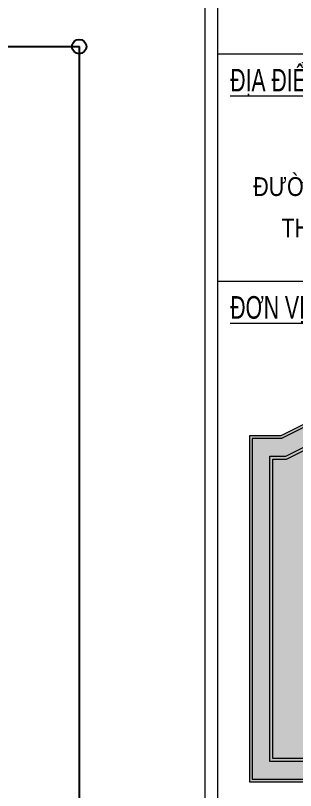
# Model space of a CAD drawing. Header units: millimetres. Extents: x 1832547 to 2001569, y -558009 to -417808.
# Drawn here: x 1922883 to 1925794, y -436731 to -428656 of the extents above; entities that cross this region are included whole.
import ezdxf
from ezdxf.enums import TextEntityAlignment as Align

# ---------------------------------------------------------------- set-up
doc = ezdxf.new("R2010")
doc.units = ezdxf.units.MM
doc.header["$MEASUREMENT"] = 0
doc.layers.get('0').update_dxf_attribs({"linetype": 'CONTINUOUS'})
doc.layers.get('DEFPOINTS').update_dxf_attribs({"linetype": 'CONTINUOUS'})
for name, color, linetype, lineweight in [('CA.dim 08', 8, 'CONTINUOUS', 13), ('CA.thay 145', 145, 'CONTINUOUS', 18), ('NP-HATCH', 251, 'CONTINUOUS', 15)]:
    doc.layers.add(name, color=color, linetype=linetype, lineweight=lineweight)
doc.styles.add('VH01-VNAVANTH', font='Vhavan.ttf', dxfattribs={"width": 0.8})
doc.styles.add('vietphuong-remark', font='romans.shx', dxfattribs={"width": 0.65})
doc.dimstyles.new('AD-200', dxfattribs={"dimscale": 200, "dimtxt": 1.7, "dimasz": 1.5, "dimexe": 0.01, "dimexo": 0, "dimgap": 0.5, "dimtad": 1, "dimdec": 0, "dimdsep": 46, "dimtxsty": 'vietphuong-remark', "dimblk": 'SMALL', "dimcen": 0, "dimdle": 0.01, "dimclrd": 88, "dimclre": 88, "dimclrt": 2, "dimadec": 0, "dimazin": 0, "dimtfac": 1, "dimtdec": 0, "dimtix": 1, "dimtmove": 2, "dimatfit": 3, "dimldrblk": 'DOTBLANK', "dimfxl": 0.01, "dimtolj": 1, "dimtzin": 0, "dimarcsym": 0})

# ---------------------------------------------------------------- blocks, each defined once
blk = doc.blocks.new('A$C2d76a15f')
at = {"true_color": 0xf67c37}
h = blk.add_hatch(color=30, dxfattribs=at)
h.dxf.hatch_style = 1
h.paths.add_polyline_path([(26594.47951325135, 11499.10161519989, 0.3930660674406394), (26118.45207761937, 12011.07757274849), (26118.45207761937, 10987.12565765128, 0.05605035453505971), (26231.22985539715, 11008.19836458345), (26231.22985539715, 11499.10161519988)], flags=0)
h.paths.add_polyline_path([(26221.22985539715, 11601.87939297766), (26221.22985539715, 11885.01925934406, -0.2472534304731358), (26478.62900041797, 11601.87939297766)], flags=0)
h.paths.add_polyline_path([(26231.22985539715, 11611.87939297766), (26231.22985539715, 11870.47695557818, -0.229223374032432), (26465.4974852702, 11611.87939297766)], flags=0)
h.paths.add_polyline_path([(26043.84028221668, 12011.07757274849, 0.05605035453506133), (25931.0625044389, 11990.00486581633), (25931.06250443881, 11701.3096375427), (25755.5987711003, 11896.00210111944, 0.6775154528713132), (26043.84028221668, 10987.12565765128), (26043.84028221668, 11100.28709304314, -0.5762315156543153), (25753.63939159336, 11729.71830299087), (25961.47930622888, 11499.10161519989), (26043.84028221653, 11499.10161519988)], flags=0)
h.paths.add_polyline_path([(26081.14617991803, 12502.32965086752), (25081.64718966879, 11998.03045040606), (24926.09163411323, 11998.03045040606), (24926.09163411323, 10192.20930646578), (27236.20072572282, 10192.20930646578), (27236.20072572282, 11998.03045040606), (27080.64517016726, 11998.03045040606)])
h.paths.add_polyline_path([(27058.43299744929, 11904.69711707272), (27142.86739238948, 11904.69711707272), (27142.86739238948, 10285.54263979911), (25019.42496744656, 10285.54263979911), (25019.42496744656, 11904.69711707272), (25103.85936238675, 11904.69711707272), (26081.14617991803, 12397.78912167761)], flags=16)
h.paths.add_polyline_path([(27054.86318397676, 11889.69711707272), (27127.86739238948, 11889.69711707272), (27127.86739238948, 10300.54263979911), (25034.42496744656, 10300.54263979911), (25034.42496744656, 11889.69711707272), (25107.42917585927, 11889.69711707272), (26081.14617991803, 12380.98796520066)], flags=0)
h.paths.add_polyline_path([(26609.26653657085, 11484.10161519989), (26246.22985539715, 11484.10161519988), (26246.22985539715, 10997.22165823666, -0.06899691601444842), (26103.45207761937, 10971.23936229782), (26103.45207761937, 12026.96386810196, -0.4101666006631289)], flags=0)
h.paths.add_polyline_path([(26594.47951325135, 11499.10161519989), (26231.22985539715, 11499.10161519988), (26231.22985539715, 11008.19836458345, -0.05605035453505969), (26118.45207761937, 10987.12565765128), (26118.45207761937, 12011.07757274849, -0.3930660674406394)], flags=0)
h.paths.add_polyline_path([(26058.84028221668, 12026.96386810196), (26058.84028221652, 11484.10161519988), (25954.80499969807, 11484.10161519989), (25755.39964407801, 11705.35941701108, 0.5716902962070296), (26058.84028221668, 11114.19184220433), (26058.84028221668, 10971.23936229782, -0.6987435964651451), (25757.28633201178, 11916.53533451979), (25916.06250443882, 11740.35918929057), (25916.0625044389, 12000.98157216312, -0.0689969160144503)], flags=0)
h.paths.add_polyline_path([(26043.84028221668, 12011.07757274849), (26043.84028221653, 11499.10161519988), (25961.47930622888, 11499.10161519989), (25753.63939159336, 11729.71830299087, 0.5762315156543153), (26043.84028221668, 11100.28709304314), (26043.84028221668, 10987.12565765128, -0.6775154528713121), (25755.5987711003, 11896.00210111944), (25931.06250443881, 11701.3096375427), (25931.0625044389, 11990.00486581633, -0.05605035453506133)], flags=0)
at = {"true_color": 0xfffc00}
h = blk.add_hatch(color=2, dxfattribs=at)
h.dxf.hatch_style = 1
h.paths.add_polyline_path([(26465.4974852702, 11611.87939297766, 0.229223374032432), (26231.22985539715, 11870.47695557818), (26231.22985539715, 11611.87939297766)], flags=0)
h.paths.add_polyline_path([(27127.86739238948, 11889.69711707272), (27054.86318397676, 11889.69711707272), (26081.14617991803, 12380.98796520066), (25107.42917585927, 11889.69711707272), (25034.42496744656, 11889.69711707272), (25034.42496744656, 10300.54263979911), (27127.86739238948, 10300.54263979911)])
h.paths.add_polyline_path([(26246.22985539715, 10997.22165823666, -0.06899691601444842), (26103.45207761937, 10971.23936229782), (26103.45207761937, 12026.96386810196, -0.4101666006631288), (26609.26653657085, 11484.10161519989), (26246.22985539715, 11484.10161519988)], flags=16)
h.paths.add_polyline_path([(26231.22985539715, 11008.19836458345, -0.05605035453505969), (26118.45207761937, 10987.12565765128), (26118.45207761937, 12011.07757274849, -0.3930660674406394), (26594.47951325135, 11499.10161519989), (26231.22985539715, 11499.10161519988)], flags=0)
h.paths.add_polyline_path([(26058.84028221668, 11114.19184220433), (26058.84028221668, 10971.23936229782, -0.6987435964651451), (25757.28633201178, 11916.53533451979), (25916.06250443882, 11740.35918929057), (25916.0625044389, 12000.98157216312, -0.06899691601445028), (26058.84028221668, 12026.96386810196), (26058.84028221652, 11484.10161519988), (25954.80499969807, 11484.10161519989), (25755.39964407801, 11705.35941701108, 0.5716902962070296)], flags=16)
h.paths.add_polyline_path([(26478.62900041797, 11601.87939297766), (26221.22985539715, 11601.87939297766), (26221.22985539715, 11885.01925934406, -0.2472534304731359)], flags=0)
h.paths.add_polyline_path([(26465.4974852702, 11611.87939297766), (26231.22985539715, 11611.87939297766), (26231.22985539715, 11870.47695557818, -0.229223374032432)], flags=0)
h.paths.add_polyline_path([(26043.84028221668, 11100.28709304314), (26043.84028221668, 10987.12565765128, -0.6775154528713122), (25755.5987711003, 11896.00210111944), (25931.06250443881, 11701.3096375427), (25931.0625044389, 11990.00486581633, -0.05605035453506133), (26043.84028221668, 12011.07757274849), (26043.84028221653, 11499.10161519988), (25961.47930622888, 11499.10161519989), (25753.63939159336, 11729.71830299087, 0.5762315156543153)], flags=0)
at = {"layer": 'NP-HATCH'}
h = blk.add_hatch(color=256, dxfattribs=at)
h.dxf.hatch_style = 1
h.paths.add_polyline_path([(27251.20072572282, 12013.03045040606), (27084.21498363979, 12013.03045040606), (26081.14617991803, 12519.13080734447), (25078.07737619626, 12013.03045040606), (24911.09163411323, 12013.03045040606), (24911.09163411323, 10177.20930646578), (27251.20072572282, 10177.20930646578)])
h.paths.add_polyline_path([(27236.20072572282, 10192.20930646578), (24926.09163411323, 10192.20930646578), (24926.09163411323, 11998.03045040606), (25081.64718966879, 11998.03045040606), (26081.14617991803, 12502.32965086752), (27080.64517016726, 11998.03045040606), (27236.20072572282, 11998.03045040606)], flags=16)
h.paths.add_polyline_path([(27142.86739238948, 10285.54263979911), (25019.42496744656, 10285.54263979911), (25019.42496744656, 11904.69711707272), (25103.85936238675, 11904.69711707272), (26081.14617991803, 12397.78912167761), (27058.43299744929, 11904.69711707272), (27142.86739238948, 11904.69711707272)], flags=0)
h.paths.add_polyline_path([(27127.86739238948, 10300.54263979911), (25034.42496744656, 10300.54263979911), (25034.42496744656, 11889.69711707272), (25107.42917585927, 11889.69711707272), (26081.14617991803, 12380.98796520066), (27054.86318397676, 11889.69711707272), (27127.86739238948, 11889.69711707272)], flags=0)
h.paths.add_polyline_path([(26246.22985539715, 10997.22165823666, -0.06899691601444846), (26103.45207761937, 10971.23936229782), (26103.45207761937, 12026.96386810196, -0.4101666006631289), (26609.26653657085, 11484.10161519989), (26246.22985539715, 11484.10161519988)], flags=0)
h.paths.add_polyline_path([(26231.22985539715, 11008.19836458345, -0.05605035453505969), (26118.45207761937, 10987.12565765128), (26118.45207761937, 12011.07757274849, -0.3930660674406394), (26594.47951325135, 11499.10161519989), (26231.22985539715, 11499.10161519988)], flags=0)
h.paths.add_polyline_path([(26058.84028221668, 10971.23936229782, -0.6987435964651448), (25757.28633201178, 11916.53533451979), (25916.06250443882, 11740.35918929057), (25916.0625044389, 12000.98157216312, -0.06899691601445034), (26058.84028221668, 12026.96386810196), (26058.84028221652, 11484.10161519988), (25954.80499969807, 11484.10161519989), (25755.39964407801, 11705.35941701108, 0.5716902962070296), (26058.84028221668, 11114.19184220433)], flags=0)
h.paths.add_polyline_path([(26043.84028221668, 10987.12565765128, -0.6775154528713118), (25755.5987711003, 11896.00210111944), (25931.06250443881, 11701.3096375427), (25931.0625044389, 11990.00486581633, -0.05605035453506133), (26043.84028221668, 12011.07757274849), (26043.84028221653, 11499.10161519988), (25961.47930622888, 11499.10161519989), (25753.63939159336, 11729.71830299087, 0.5762315156543151), (26043.84028221668, 11100.28709304314)], flags=0)
h.paths.add_polyline_path([(26478.62900041797, 11601.87939297766), (26221.22985539715, 11601.87939297766), (26221.22985539715, 11885.01925934406, -0.2472534304731359)], flags=0)
h.paths.add_polyline_path([(26465.4974852702, 11611.87939297766), (26231.22985539715, 11611.87939297766), (26231.22985539715, 11870.47695557818, -0.229223374032432)], flags=0)
h.paths.add_polyline_path([(26103.45207761937, 12026.96386810196), (26103.45207761937, 10971.23936229782, 0.06899691601444842), (26246.22985539715, 10997.22165823666), (26246.22985539715, 11484.10161519988), (26609.26653657085, 11484.10161519989, 0.4101666006631289)], flags=0)
h.paths.add_polyline_path([(26058.84028221668, 12026.96386810196, 0.06899691601445025), (25916.0625044389, 12000.98157216312), (25916.06250443882, 11740.35918929057), (25757.28633201178, 11916.53533451979, 0.6987435964651468), (26058.84028221668, 10971.23936229782), (26058.84028221668, 11114.19184220433, -0.5716902962070273), (25755.39964407801, 11705.35941701108), (25954.80499969807, 11484.10161519989), (26058.84028221652, 11484.10161519988)], flags=0)
h = blk.add_hatch(color=256, dxfattribs=at)
h.dxf.hatch_style = 1
h.paths.add_polyline_path([(25103.85936238675, 11904.69711707272), (25019.42496744656, 11904.69711707272), (25019.42496744656, 10285.54263979911), (27142.86739238948, 10285.54263979911), (27142.86739238948, 11904.69711707272), (27058.43299744929, 11904.69711707272), (26081.14617991803, 12397.78912167761)])
h.paths.add_polyline_path([(27127.86739238948, 11889.69711707272), (27054.86318397676, 11889.69711707272), (26081.14617991803, 12380.98796520066), (25107.42917585927, 11889.69711707272), (25034.42496744656, 11889.69711707272), (25034.42496744656, 10300.54263979911), (27127.86739238948, 10300.54263979911)], flags=16)
h.paths.add_polyline_path([(26058.84028221668, 12026.96386810196), (26058.84028221652, 11484.10161519988), (25954.80499969807, 11484.10161519989), (25755.39964407801, 11705.35941701108, 0.5716902962070296), (26058.84028221668, 11114.19184220433), (26058.84028221668, 10971.23936229782, -0.6987435964651451), (25757.28633201178, 11916.53533451979), (25916.06250443882, 11740.35918929057), (25916.0625044389, 12000.98157216312, -0.06899691601445028)], flags=0)
h.paths.add_polyline_path([(26103.45207761937, 12026.96386810196, -0.4101666006631288), (26609.26653657085, 11484.10161519989), (26246.22985539715, 11484.10161519988), (26246.22985539715, 10997.22165823666, -0.06899691601444842), (26103.45207761937, 10971.23936229782)], flags=0)
h.paths.add_polyline_path([(26043.84028221668, 12011.07757274849), (26043.84028221653, 11499.10161519988), (25961.47930622888, 11499.10161519989), (25753.63939159336, 11729.71830299087, 0.5762315156543153), (26043.84028221668, 11100.28709304314), (26043.84028221668, 10987.12565765128, -0.6775154528713122), (25755.5987711003, 11896.00210111944), (25931.06250443881, 11701.3096375427), (25931.0625044389, 11990.00486581633, -0.05605035453506135)], flags=0)
h.paths.add_polyline_path([(26118.45207761937, 12011.07757274849, -0.3930660674406394), (26594.47951325135, 11499.10161519989), (26231.22985539715, 11499.10161519988), (26231.22985539715, 11008.19836458345, -0.05605035453505968), (26118.45207761937, 10987.12565765128)], flags=0)
h.paths.add_polyline_path([(26221.22985539715, 11885.01925934406, -0.247253430473136), (26478.62900041797, 11601.87939297766), (26221.22985539715, 11601.87939297766)], flags=0)
h.paths.add_polyline_path([(26231.22985539715, 11870.47695557818, -0.229223374032432), (26465.4974852702, 11611.87939297766), (26231.22985539715, 11611.87939297766)], flags=0)
at = {"linetype": 'Continuous', "lineweight": 18, "ltscale": 100}
for p, q in [((24676.75177632621, 545.7098463290749), (24676.75177632621, 19219.63984569728)), ((24743.30177632347, 545.7098463290749), (24743.30177632347, 19219.63984569728))]:
    blk.add_line(p, q, dxfattribs=at)
for p, q in [((24743.30177632347, 14039.2449196056), (27405.30177621031, 14039.2449196056)), ((24743.30177632347, 12833.82525733698), (27405.30177621031, 12833.82525733698))]:
    blk.add_line(p, q)
for points in [[(27251.20072572282, 12013.03045040606), (27084.21498363979, 12013.03045040606), (26081.14617991803, 12519.13080734447), (25078.07737619626, 12013.03045040606), (24911.09163411323, 12013.03045040606), (24911.09163411323, 10177.20930646578), (27251.20072572282, 10177.20930646578)], [(27236.20072572282, 11998.03045040606), (27080.64517016726, 11998.03045040606), (26081.14617991803, 12502.32965086752), (25081.64718966879, 11998.03045040606), (24926.09163411323, 11998.03045040606), (24926.09163411323, 10192.20930646578), (27236.20072572282, 10192.20930646578)], [(27142.86739238948, 10285.54263979911), (25019.42496744656, 10285.54263979911), (25019.42496744656, 11904.69711707272), (25103.85936238675, 11904.69711707272), (26081.14617991803, 12397.78912167761), (27058.43299744929, 11904.69711707272), (27142.86739238948, 11904.69711707272)], [(27127.86739238948, 10300.54263979911), (25034.42496744656, 10300.54263979911), (25034.42496744656, 11889.69711707272), (25107.42917585927, 11889.69711707272), (26081.14617991803, 12380.98796520066), (27054.86318397676, 11889.69711707272), (27127.86739238948, 11889.69711707272)]]:
    blk.add_lwpolyline(points, close=True)
at = {"color": 140, "linetype": 'Continuous', "lineweight": 18, "style": 'VH01-VNAVANTH', "width": 0.7}
for s, p in [('%%u§Þa §iÓm:', (24809.85177632049, 13839.59491961235)), ('%%u®¬n vÞ thiÕt kÕ', (24809.85177632049, 12634.17525734373))]:
    blk.add_text(s, height=119.7899999959554, dxfattribs=at).set_placement(p)
at = {"color": 140, "linetype": 'Continuous', "lineweight": 18, "style": 'VH01-VNAVANTH', "width": 0.8500000000205542}
for s, p in [('®\xadêng trÇn phó, ph\xadêng ®ång t©m', (26074.30177626689, 13285.14061689888)), ('thµnh phè yªn b¸i, tØnh yªn b¸i.', (26074.30177626689, 13065.81845372621))]:
    blk.add_text(s, height=99.82499999081483, dxfattribs=at).set_placement(p, align=Align.CENTER)
blk = doc.blocks.new('_Small')
at = {"color": 0, "linetype": 'ByBlock', "lineweight": -2}
blk.add_circle((0, 0), 0.25, dxfattribs=at)
blk = doc.blocks.new('*D58')
at = {"layer": 'CA.dim 08', "color": 88, "linetype": 'Continuous', "lineweight": -2, "transparency": 16777216}
for p, q in [((1921075.654617183, -428979.9601671934), (1923546.674342933, -428979.9601671934)), ((1923544.674342933, -428977.9601671934), (1923544.674342933, -446181.9601671933)), ((1921075.654617183, -446179.9601671933), (1923546.674342933, -446179.9601671933))]:
    blk.add_line(p, q, dxfattribs=at)
at = {"layer": 'DEFPOINTS', "color": 0, "transparency": 16777216}
for p in [(1921075.654617183, -428979.9601671934), (1921075.654617183, -446179.9601671933), (1923544.674342933, -446179.9601671933)]:
    blk.add_point(p, dxfattribs=at)
at = {"layer": 'CA.dim 08', "color": 88, "lineweight": -2, "transparency": 16777216, "xscale": 300, "yscale": 300, "zscale": 300}
for p, rotation in [((1923544.674342933, -428979.9601671934), 90), ((1923544.674342933, -446179.9601671933), 270)]:
    blk.add_blockref('_Small', p, dxfattribs=dict(at, rotation=rotation))
at = {"layer": 'CA.dim 08', "color": 2, "transparency": 16777216, "insert": (1923274.674342933, -437579.9601671938), "char_height": 340, "attachment_point": 5, "rotation": 90, "style": 'vietphuong-remark'}
blk.add_mtext('\\A1;17200', dxfattribs=at)
blk = doc.blocks.new('_DotBlank')
at = {"color": 0, "linetype": 'ByBlock', "lineweight": -2}
blk.add_line((-0.5, 0), (-1, 0), dxfattribs=at)
blk.add_circle((0, 0), 0.5, dxfattribs=at)

msp = doc.modelspace()

# ---------------------------------------------------------------- block references
at = {"layer": 'CA.thay 145', "xscale": 1.964289491847008, "yscale": 1.964289491847008, "zscale": 1.964289491847008}
msp.add_blockref('A$C2d76a15f', (1876382.19237113, -456632.5852959944), dxfattribs=at)

# ---------------------------------------------------------------- dimensions: what is measured, and where the dimension line sits
at = {"layer": 'CA.dim 08'}
dim = msp.add_linear_dim(base=(1923544.674342933, -446179.9601671933), p1=(1921075.654617182, -428979.9601671932), p2=(1921075.654617182, -446179.960167193), angle=90, dimstyle='AD-200', dxfattribs=at)
dim.commit()
dim.dimension.update_dxf_attribs({"geometry": '*D58', "text_midpoint": (1923274.674342933, -437579.9601671938)})

doc.saveas('drawing.dxf')
